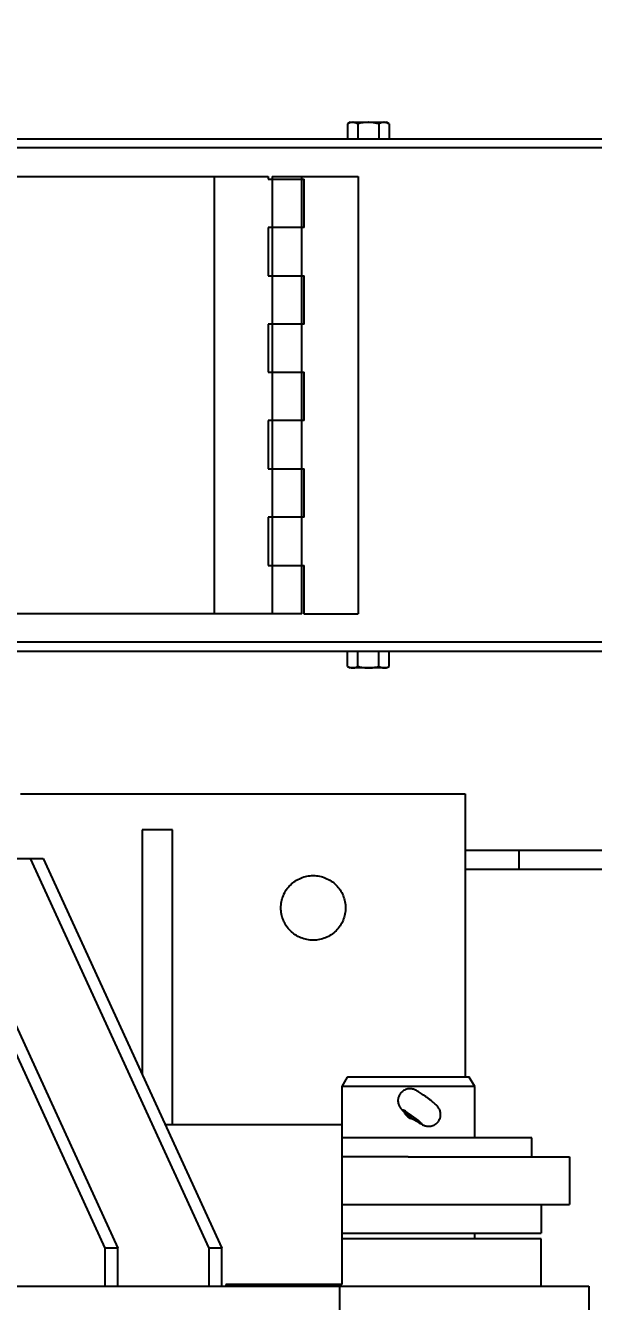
# Model space of a CAD drawing. Header units: millimetres. Extents: x 1293 to 41893, y 1011 to 26911.
# Drawn here: x 12136.1 to 12335.4, y 15099 to 15546.4 of the extents above; entities that cross this region are included whole.
import ezdxf

# ---------------------------------------------------------------- set-up
doc = ezdxf.new("R2010")
doc.units = ezdxf.units.MM
doc.header["$LTSCALE"] = 50
for name, color, linetype in [('CAPA_1', 7, 'Continuous'), ('MAQUINAS', 11, 'Continuous'), ('STRUC', 4, 'Continuous')]:
    doc.layers.add(name, color=color, linetype=linetype)
doc.styles.add('SLDTEXTSTYLE0', font='TXT', dxfattribs={"width": 0.75})
doc.dimstyles.new('SLDDIMSTYLE0', dxfattribs={"dimtxt": 100, "dimasz": 100, "dimexe": 0, "dimexo": 0.0625, "dimgap": 25, "dimtad": 2, "dimdec": 0, "dimlfac": 1.5, "dimrnd": 1e-09, "dimzin": 12, "dimdsep": 46, "dimtxsty": 'SLDTEXTSTYLE0', "dimsah": 1, "dimcen": 0.09, "dimadec": 0, "dimazin": 3, "dimtfac": 1, "dimtdec": 0, "dimtofl": 0, "dimtmove": 0, "dimatfit": 3, "dimfxl": 1, "dimfrac": 2, "dimtolj": 1, "dimtzin": 12, "dimarcsym": 0})

# ---------------------------------------------------------------- blocks, each defined once
blk = doc.blocks.new('_D_18')
at = {"layer": 'CAPA_1', "transparency": 16777216}
for p, q in [((6530.12, 15837.67), (6530.12, 16976.53)), ((16745.16, 15322.37), (16745.16, 16976.53)), ((6530.12, 16926.53), (16745.16, 16926.53))]:
    blk.add_line(p, q, dxfattribs=at)
for points in [[(6530.12, 16926.53), (6630.12, 16911.14), (6630.12, 16941.91)], [(16745.16, 16926.53), (16645.16, 16941.91), (16645.16, 16911.14)]]:
    blk.add_solid(points, dxfattribs=at)
at = {"layer": 'CAPA_1', "transparency": 16777216, "insert": (11452.92, 17055.44), "char_height": 100, "attachment_point": 1, "style": 'SLDTEXTSTYLE0'}
blk.add_mtext('15323', dxfattribs=at)

msp = doc.modelspace()

# ---------------------------------------------------------------- linework, layer by layer
at = {"color": 7, "linetype": 'Continuous', "lineweight": 25}
for p, q in [((12250.0386842, 15512.4869826), (12249.0565508, 15511.9199477)), ((12249.0565508, 15511.9199477), (12249.0565508, 15506.6653026)), ((12250.0386842, 15512.4869826), (12262.7391144, 15512.4869826)), ((12252.7227251, 15511.9199477), (12252.7227251, 15506.6653026)), ((12260.0550735, 15511.9199477), (12260.0550735, 15506.6653026)), ((12263.7212477, 15511.9199477), (12262.7391144, 15512.4869826)), ((12263.7212477, 15511.9199477), (12263.7212477, 15506.6653026)), ((11160.0054871, 15506.6653026), (13707.6721537, 15506.6653026)), ((13710.8471537, 15503.4903026), (11156.8304871, 15503.4903026)), ((11980.492727, 15493.4903026), (12221.2601176, 15493.4903026)), ((12202.3929552, 15340.1569693), (12202.3929552, 15493.4903026)), ((12221.2601176, 15493.4903026), (12221.2601176, 15492.5569693)), ((12222.6655014, 15493.4903026), (12222.6655014, 15340.1569693)), ((12222.6655014, 15493.4903026), (12252.8786007, 15493.4903026)), ((12233.0795014, 15340.1569693), (12233.0795014, 15493.4903026)), ((12252.8786007, 15493.4903026), (12252.8786007, 15340.1569693)), ((12221.2601176, 15492.5569693), (12233.9075108, 15492.5569693)), ((12233.722751, 15492.5569693), (12233.722751, 15475.623636)), ((12233.9075108, 15475.623636), (12233.9075108, 15492.5569693)), ((12221.2601176, 15475.623636), (12221.2601176, 15458.6903026)), ((12233.9075108, 15475.623636), (12221.2601176, 15475.623636)), ((12221.2601176, 15458.6903026), (12233.9075108, 15458.6903026)), ((12233.722751, 15458.6903026), (12233.722751, 15441.7569693)), ((12233.9075108, 15441.7569693), (12233.9075108, 15458.6903026)), ((12221.2601176, 15441.7569693), (12221.2601176, 15424.823636)), ((12233.9075108, 15441.7569693), (12221.2601176, 15441.7569693)), ((12221.2601176, 15424.823636), (12233.9075108, 15424.823636)), ((12233.722751, 15424.823636), (12233.722751, 15407.8903026)), ((12233.9075108, 15407.8903026), (12233.9075108, 15424.823636)), ((12221.2601176, 15407.8903026), (12221.2601176, 15390.9569693)), ((12233.9075108, 15407.8903026), (12221.2601176, 15407.8903026)), ((12221.2601176, 15390.9569693), (12233.9075108, 15390.9569693)), ((12233.722751, 15390.9569693), (12233.722751, 15374.023636)), ((12233.9075108, 15374.023636), (12233.9075108, 15390.9569693)), ((12221.2601176, 15374.023636), (12221.2601176, 15357.0903026)), ((12233.9075108, 15374.023636), (12221.2601176, 15374.023636)), ((12221.2601176, 15357.0903026), (12233.9075108, 15357.0903026)), ((12233.722751, 15357.0903026), (12233.722751, 15340.1569693)), ((12233.9075108, 15340.1569693), (12233.9075108, 15357.0903026)), ((12233.0795014, 15340.1569693), (11980.492727, 15340.1569693)), ((12233.722751, 15340.1569693), (12252.8786007, 15340.1569693)), ((13710.8471537, 15330.1569693), (11156.8304871, 15330.1569693)), ((13707.6721537, 15326.9819693), (11160.0054871, 15326.9819693)), ((12249.0565508, 15321.7273242), (12249.0565508, 15326.9819693)), ((12252.7227251, 15321.7273242), (12252.7227251, 15326.9819693)), ((12260.0550735, 15321.7273242), (12260.0550735, 15326.9819693)), ((12263.7212477, 15321.7273242), (12263.7212477, 15326.9819693)), ((12249.0565508, 15321.7273242), (12250.0386842, 15321.1602893)), ((12262.7391144, 15321.1602893), (12250.0386842, 15321.1602893)), ((12262.7391144, 15321.1602893), (12263.7212477, 15321.7273242))]:
    msp.add_line(p, q, dxfattribs=at)
for points, knots in [([(12250.8635055, 15512.4869826), (12250.6583871, 15512.472273), (12250.0464447, 15512.4283889), (12249.4518452, 15512.1229835), (12249.0565508, 15511.9199477)], [0, 0, 0, 0, 0.3351922062, 1, 1, 1, 1]), ([(12252.7227251, 15511.9199477), (12252.6084756, 15511.9841695), (12252.0202036, 15512.3148484), (12251.4085963, 15512.410172), (12250.9157705, 15512.4869826)], [0, 0, 0, 0, 0.1942119601, 1, 1, 1, 1]), ([(12256.3366343, 15512.4869826), (12255.7127337, 15512.4545873), (12254.4882456, 15512.3910072), (12253.3037144, 15512.0749618), (12252.7227251, 15511.9199477)], [0, 0, 0, 0, 0.5095195514, 1, 1, 1, 1]), ([(12260.0550735, 15511.9199477), (12259.6303996, 15512.0361049), (12258.4494215, 15512.3591271), (12257.2251767, 15512.4370685), (12256.4411643, 15512.4869826)], [0, 0, 0, 0, 0.3595950484, 1, 1, 1, 1]), ([(12261.8620281, 15512.4869826), (12261.6569098, 15512.472273), (12261.0449673, 15512.4283889), (12260.4503678, 15512.1229835), (12260.0550735, 15511.9199477)], [0, 0, 0, 0, 0.3351922062, 1, 1, 1, 1]), ([(12263.7212477, 15511.9199477), (12263.6069982, 15511.9841695), (12263.0187262, 15512.3148484), (12262.4071189, 15512.410172), (12261.9142931, 15512.4869826)], [0, 0, 0, 0, 0.1942119601, 1, 1, 1, 1]), ([(12249.0565508, 15321.7273242), (12249.1708003, 15321.6631024), (12249.7590723, 15321.3324235), (12250.3706796, 15321.2370999), (12250.8635055, 15321.1602893)], [0, 0, 0, 0, 0.1942119601, 1, 1, 1, 1]), ([(12250.9157705, 15321.1602893), (12251.1208888, 15321.1749989), (12251.7328312, 15321.2188831), (12252.3274307, 15321.5242884), (12252.7227251, 15321.7273242)], [0, 0, 0, 0, 0.3351922062, 1, 1, 1, 1]), ([(12252.7227251, 15321.7273242), (12253.1473989, 15321.6111671), (12254.3283771, 15321.2881449), (12255.5526218, 15321.2102034), (12256.3366343, 15321.1602893)], [0, 0, 0, 0, 0.3595950484, 1, 1, 1, 1]), ([(12256.4411643, 15321.1602893), (12257.0650649, 15321.1926846), (12258.2895529, 15321.2562647), (12259.4740841, 15321.5723101), (12260.0550735, 15321.7273242)], [0, 0, 0, 0, 0.5095195514, 1, 1, 1, 1]), ([(12260.0550735, 15321.7273242), (12260.1693229, 15321.6631024), (12260.7575949, 15321.3324235), (12261.3692022, 15321.2370999), (12261.8620281, 15321.1602893)], [0, 0, 0, 0, 0.1942119601, 1, 1, 1, 1]), ([(12261.9142931, 15321.1602893), (12262.1194114, 15321.1749989), (12262.7313538, 15321.2188831), (12263.3259533, 15321.5242884), (12263.7212477, 15321.7273242)], [0, 0, 0, 0, 0.3351922062, 1, 1, 1, 1])]:
    msp.add_open_spline(points, degree=3, knots=knots, dxfattribs=at)
at = {"layer": 'MAQUINAS', "linetype": 'Continuous', "lineweight": 25}
for p, q in [((12134.4058554, 15277.0425398), (12290.3934895, 15277.0425398)), ((12290.3934895, 15277.0425398), (12290.3934895, 15177.7092064)), ((12177.0601733, 15264.3758731), (12177.0601733, 15178.7242552)), ((12187.72684, 15264.3758731), (12177.0601733, 15264.3758731)), ((12187.72684, 15161.0425398), (12187.72684, 15264.3758731)), ((12101.3400649, 15254.3758731), (12163.9862396, 15117.7092064)), ((12105.9003334, 15254.3758731), (12168.5465081, 15117.7092064)), ((12125.2929785, 15254.3758731), (12142.382482, 15254.3758731)), ((12137.8222135, 15254.3758731), (12200.4683882, 15117.7092064)), ((12142.382482, 15254.3758731), (12205.0286568, 15117.7092064)), ((12248.9846742, 15177.7092064), (12247.0601733, 15174.3758731)), ((12293.72684, 15174.3758731), (12291.8023391, 15177.7092064)), ((12247.0601733, 15174.3758731), (12247.0601733, 15161.1592131)), ((12293.72684, 15156.3758731), (12293.72684, 15174.3758731)), ((12270.7664078, 15163.7086046), (12270.4577065, 15163.7086046)), ((12270.8282995, 15163.7305546), (12271.3415806, 15164.4360533)), ((12185.1652355, 15161.0425398), (12247.0601601, 15161.0425398)), ((12247.0601601, 15161.0425398), (12247.0601601, 15105.0425398)), ((12313.72684, 15149.7092064), (12313.72684, 15156.3758731)), ((12270.3935066, 15149.7092064), (12247.0601601, 15149.7092064)), ((12327.0601733, 15133.0425398), (12327.0601733, 15149.7092064)), ((12247.0601601, 15133.0425398), (12270.3935066, 15133.0425398)), ((12317.0601733, 15133.0425398), (12317.0601733, 15123.0425398)), ((12293.72684, 15121.0425398), (12293.72684, 15123.0425398)), ((12163.9862396, 15117.7092064), (12163.9862396, 15104.3758731)), ((12168.5465081, 15117.7092064), (12163.9862396, 15117.7092064)), ((12168.5465081, 15104.3758731), (12168.5465081, 15117.7092064)), ((12200.4683882, 15117.7092064), (12200.4683882, 15104.3758731)), ((12205.0286568, 15117.7092064), (12200.4683882, 15117.7092064)), ((12205.0286568, 15104.3758731), (12205.0286568, 15117.7092064)), ((12317.0601733, 15104.3758731), (12317.0601733, 15121.0425398)), ((12036.7494008, 15104.3758731), (12333.72684, 15104.3758731)), ((12247.0601601, 15105.0425398), (12206.3934934, 15105.0425398)), ((12206.3934934, 15105.0425398), (12206.3934934, 15104.3758731)), ((12214.5494952, 15104.3758731), (12214.5494952, 15105.0425398)), ((12223.72684, 15104.3758731), (12223.72684, 15105.0425398)), ((12246.3935066, 15093.7092064), (12246.3935066, 15104.3758731)), ((12333.72684, 15104.3758731), (12333.72684, 15093.7092064))]:
    msp.add_line(p, q, dxfattribs=at)
at = {"layer": 'MAQUINAS', "linetype": 'Continuous', "lineweight": 25, "flags": 128}
for points in [[(12273.6504259, 15162.1061852), (12274.2762027, 15161.7100123), (12274.7600777, 15161.4309158), (12275.0737055, 15161.2852451), (12275.1987142, 15161.2815335), (12275.1277808, 15161.4199984), (12274.8650604, 15161.6925286), (12274.4259431, 15162.0831595), (12273.8361523, 15162.569008), (12273.1302374, 15163.1216135), (12272.3495506, 15163.7086046), (12271.5398241, 15164.2955957), (12270.7484913, 15164.8482012), (12270.021908, 15165.3340498), (12269.402637, 15165.7246806), (12268.9269549, 15165.9972108), (12268.622727, 15166.1356757), (12268.5077746, 15166.1319641), (12268.5888318, 15165.9862934), (12268.8611501, 15165.707197), (12269.3087773, 15165.3110241)], [(12269.3087773, 15165.3110241), (12269.7231651, 15164.9533135), (12270.0774081, 15164.6345774), (12270.3674597, 15164.3584569), (12270.5900062, 15164.1281064), (12270.7425053, 15163.9461574), (12270.8232148, 15163.8146885), (12270.8312128, 15163.7352016), (12270.7664078, 15163.7086046)]]:
    msp.add_lwpolyline(points, dxfattribs=at)
at = {"layer": 'MAQUINAS', "linetype": 'Continuous', "lineweight": 25}
msp.add_arc((12266.3955397, 15152.4454383), 12.0815315, 53.094720206, 68.790388687, dxfattribs=at)
for points in [[(12237.0601562, 15248.3758731), (12236.3183974, 15248.3336937), (12234.8348798, 15248.2493349), (12232.6951196, 15247.575425), (12230.7231053, 15246.5280121), (12228.9946203, 15245.107699), (12227.5760893, 15243.3796915), (12226.5220257, 15241.4075493), (12225.8729365, 15239.2678234), (12225.653766, 15237.0425378), (12225.8729365, 15234.817264), (12226.5220257, 15232.6775031), (12227.5760893, 15230.705489), (12228.9946203, 15228.9770039), (12230.7231053, 15227.558473), (12232.6951196, 15226.5044093), (12234.8348798, 15225.8553202), (12237.0601562, 15225.6361496), (12239.2854325, 15225.8553202), (12241.4251927, 15226.5044093), (12243.397207, 15227.558473), (12245.125692, 15228.9770039), (12246.544223, 15230.705489), (12247.5982866, 15232.6775031), (12248.2473758, 15234.817264), (12248.4665463, 15237.0425378), (12248.2473758, 15239.2678234), (12247.5982866, 15241.4075493), (12246.544223, 15243.3796915), (12245.125692, 15245.107699), (12243.397207, 15246.5280121), (12241.4251927, 15247.575425), (12239.2854325, 15248.2493349), (12237.8019149, 15248.3336937), (12237.0601562, 15248.3758731)], [(12247.0601733, 15123.0425398), (12248.8621132, 15123.0425398), (12252.465993, 15123.0425398), (12258.2855334, 15123.0425398), (12264.2835805, 15123.0425398), (12270.3938506, 15123.0425398), (12276.5020569, 15123.0425398), (12282.5062953, 15123.0425398), (12288.3031343, 15123.0425398), (12293.7935685, 15123.0425398), (12298.8836317, 15123.0425398), (12303.4861447, 15123.0425398), (12307.5227282, 15123.0425398), (12310.9229177, 15123.0425398), (12313.6337538, 15123.0425398), (12315.5893761, 15123.0425398), (12316.8290129, 15123.0425398), (12316.9831198, 15123.0425398), (12317.0601733, 15123.0425398)], [(12317.0601733, 15121.0425398), (12316.9831198, 15121.0425398), (12316.8290129, 15121.0425398), (12315.5893761, 15121.0425398), (12313.6337538, 15121.0425398), (12310.9229177, 15121.0425398), (12307.5227282, 15121.0425398), (12303.4861447, 15121.0425398), (12298.8836317, 15121.0425398), (12293.7935685, 15121.0425398), (12288.3031343, 15121.0425398), (12282.5062953, 15121.0425398), (12276.5020569, 15121.0425398), (12270.3938506, 15121.0425398), (12264.2835805, 15121.0425398), (12258.2855334, 15121.0425398), (12252.465993, 15121.0425398), (12248.8621132, 15121.0425398), (12247.0601733, 15121.0425398)]]:
    msp.add_open_spline(points, degree=3, dxfattribs=at)
for points, knots in [([(12272.8940341, 15177.7092064), (12271.4931276, 15177.7092064), (12268.6913147, 15177.7092064), (12264.5282147, 15177.7092064), (12260.5976001, 15177.7092064), (12257.0408895, 15177.7092064), (12254.0004157, 15177.7092064), (12251.5800533, 15177.7092064), (12249.919042, 15177.7092064), (12249.0451363, 15177.7092064), (12249.0733761, 15177.7092064), (12249.0839258, 15177.7092064)], [0, 0, 0, 0, 0.1163282844, 0.2326565687, 0.3489848531, 0.4653131374, 0.5816414218, 0.6979697062, 0.8142979905, 0.9306262749, 1, 1, 1, 1]), ([(12291.7030875, 15177.7092064), (12291.7276662, 15177.7092064), (12291.8131376, 15177.7092064), (12291.0952355, 15177.7092064), (12289.593137, 15177.7092064), (12287.3023142, 15177.7092064), (12284.3757916, 15177.7092064), (12280.906446, 15177.7092064), (12277.0409646, 15177.7092064), (12274.2763443, 15177.7092064), (12272.8940341, 15177.7092064)], [0, 0, 0, 0, 0.0545189205, 0.1895876461, 0.3246563718, 0.4597250974, 0.5947938231, 0.7298625487, 0.8649312744, 1, 1, 1, 1]), ([(12273.1188136, 15174.3758731), (12271.5919757, 15174.3758731), (12268.5382998, 15174.3758731), (12264.0009669, 15174.3758731), (12259.7170181, 15174.3758731), (12255.8405847, 15174.3758731), (12252.5267941, 15174.3758731), (12249.8888584, 15174.3758731), (12248.0785341, 15174.3758731), (12247.1260705, 15174.3758731), (12247.1568488, 15174.3758731), (12247.1683469, 15174.3758731)], [0, 0, 0, 0, 0.1163282844, 0.2326565687, 0.3489848531, 0.4653131374, 0.5816414218, 0.6979697062, 0.8142979905, 0.9306262749, 1, 1, 1, 1]), ([(12280.9640924, 15162.1791357), (12281.1273067, 15162.436173), (12281.4435737, 15162.9342448), (12281.6934005, 15163.7557907), (12281.7820814, 15164.5428787), (12281.7288158, 15165.2734429), (12281.5690477, 15165.928282), (12281.3351457, 15166.4946991), (12281.0610839, 15166.966879), (12280.773662, 15167.3552497), (12280.4762756, 15167.6920834), (12280.0875193, 15168.0786953), (12279.5857671, 15168.5241153), (12278.9024724, 15169.0880504), (12278.1636255, 15169.6682925), (12277.3590541, 15170.2758288), (12276.5399819, 15170.8733038), (12275.7292051, 15171.4447901), (12274.9518602, 15171.9720964), (12274.2239366, 15172.4428372), (12273.5676847, 15172.837031), (12273.0282615, 15173.1256976), (12272.481286, 15173.3572265), (12271.9374949, 15173.52059), (12271.32567, 15173.6215917), (12270.6176517, 15173.6265181), (12269.8504534, 15173.4945919), (12269.0731516, 15173.1988349), (12268.3420573, 15172.732024), (12267.6954554, 15172.0935592), (12267.2040353, 15171.3266033), (12266.9023101, 15170.4991638), (12266.7825187, 15169.7011204), (12266.8091042, 15168.9573058), (12266.9494547, 15168.2855633), (12267.1708218, 15167.6999836), (12267.4391482, 15167.2085058), (12267.7254193, 15166.8043958), (12268.0174478, 15166.4624769), (12268.3737192, 15166.1008431), (12268.7054598, 15165.7935368), (12268.9936236, 15165.55279), (12269.0735167, 15165.4860432)], [0, 0, 0, 0, 0.0285080546, 0.055241235, 0.0798835834, 0.1027644646, 0.124002026, 0.1436045817, 0.1615252488, 0.1782753912, 0.1961174364, 0.2182399339, 0.2562278525, 0.2879531505, 0.3212054461, 0.3529857564, 0.3842957834, 0.4155809569, 0.4470981309, 0.4793414052, 0.5135259035, 0.5474289614, 0.56890282, 0.5865989181, 0.6068196649, 0.6293423029, 0.653830466, 0.6799988787, 0.7071737325, 0.7348361863, 0.7647973998, 0.7920246178, 0.8170627233, 0.8402947872, 0.8618686232, 0.8818142824, 0.9000788792, 0.9169529051, 0.934326486, 0.9550718092, 0.9875437111, 1, 1, 1, 1]), ([(12293.6186664, 15174.3758731), (12293.6454545, 15174.3758731), (12293.7386093, 15174.3758731), (12292.9561729, 15174.3758731), (12291.3190464, 15174.3758731), (12288.822295, 15174.3758731), (12285.632699, 15174.3758731), (12281.851484, 15174.3758731), (12277.6385236, 15174.3758731), (12274.6253836, 15174.3758731), (12273.1188136, 15174.3758731)], [0, 0, 0, 0, 0.0545189205, 0.1895876461, 0.3246563718, 0.4597250974, 0.5947938231, 0.7298625487, 0.8649312744, 1, 1, 1, 1]), ([(12269.0600003, 15165.4934136), (12269.1607684, 15165.407193), (12269.4176542, 15165.187393), (12269.7150754, 15164.920016), (12269.9223161, 15164.7192723), (12269.9451082, 15164.6945667), (12269.9550037, 15164.6838405)], [0, 0, 0, 0, 0.2034756459, 0.518715764, 0.7910443472, 1, 1, 1, 1]), ([(12272.4259611, 15162.8475557), (12272.0973281, 15162.8916804), (12271.2031391, 15163.011741), (12270.0228709, 15163.9313695), (12269.2033793, 15164.8565683), (12269.0907402, 15165.4420252), (12269.0849881, 15165.4719221)], [0, 0, 0, 0, 0.2205319278, 0.6000530086, 0.9795763171, 1, 1, 1, 1]), ([(12271.89092, 15163.1444057), (12271.8893392, 15163.1451375), (12271.8844484, 15163.1474015), (12272.0348011, 15163.0722124), (12272.3288926, 15162.9076976), (12272.8010972, 15162.6264954), (12273.3187305, 15162.3023431), (12273.6872227, 15162.0630098), (12273.8156938, 15161.9795687)], [0, 0, 0, 0, 0.0737538319, 0.228192173, 0.4152628314, 0.6324026382, 0.8718408673, 1, 1, 1, 1]), ([(12273.8063895, 15161.9882841), (12273.8827147, 15161.9376761), (12274.2178157, 15161.7154851), (12274.7584606, 15161.3848121), (12275.3175072, 15161.0679121), (12275.8371187, 15160.8239831), (12276.3276828, 15160.6442308), (12276.8973211, 15160.5076923), (12277.5579895, 15160.4463879), (12278.2997041, 15160.5020121), (12279.0786567, 15160.7087608), (12279.8394129, 15161.0874381), (12280.4869592, 15161.5872433), (12280.8173837, 15161.9971409), (12280.9640924, 15162.1791357)], [0, 0, 0, 0, 0.0342947121, 0.1505688011, 0.2812718903, 0.3561891461, 0.4212699253, 0.487131395, 0.5622120487, 0.6443800565, 0.733263787, 0.8269257201, 0.9231549116, 1, 1, 1, 1]), ([(12313.72684, 15156.3758731), (12313.6552903, 15156.3758731), (12313.512191, 15156.3758731), (12312.3610997, 15156.3758731), (12310.5451647, 15156.3758731), (12308.0279598, 15156.3758731), (12304.870641, 15156.3758731), (12301.1223846, 15156.3758731), (12296.8486237, 15156.3758731), (12292.1221321, 15156.3758731), (12287.0238876, 15156.3758731), (12281.6410496, 15156.3758731), (12276.0659056, 15156.3758731), (12270.3931779, 15156.3758731), (12264.7224226, 15156.3758731), (12259.1413617, 15156.3758731), (12253.7802189, 15156.3758731), (12249.71698, 15156.3758731), (12247.6104878, 15156.3758731), (12247.0601733, 15156.3758731)], [0, 0, 0, 0, 0.0611484954, 0.1222969907, 0.1834454861, 0.2445939815, 0.3057424768, 0.3668909722, 0.4280394676, 0.4891879629, 0.5503364583, 0.6114849537, 0.672633449, 0.7337819444, 0.7949304397, 0.8560789351, 0.9172274305, 0.9783759258, 1, 1, 1, 1]), ([(12270.3935066, 15149.7092064), (12272.3948232, 15149.7092064), (12276.3974562, 15149.7092064), (12282.3340694, 15149.7092064), (12288.1367649, 15149.7092064), (12293.7404636, 15149.7092064), (12299.0823173, 15149.7092064), (12304.1024177, 15149.7092064), (12308.7444539, 15149.7092064), (12312.9563958, 15149.7092064), (12316.690886, 15149.7092064), (12319.9064843, 15149.7092064), (12322.5654723, 15149.7092064), (12324.6442019, 15149.7092064), (12326.0963205, 15149.7092064), (12326.9394881, 15149.7092064), (12326.9910749, 15149.7092064), (12327.0144045, 15149.7092064)], [0, 0, 0, 0, 0.0674508191, 0.1349016382, 0.2023524573, 0.2698032764, 0.3372540955, 0.4047049146, 0.4721557338, 0.5396065529, 0.607057372, 0.6745081911, 0.7419590102, 0.8094098293, 0.8768606484, 0.9443114675, 1, 1, 1, 1]), ([(12270.3935066, 15133.0425398), (12272.3948232, 15133.0425398), (12276.3974562, 15133.0425398), (12282.3340694, 15133.0425398), (12288.1367649, 15133.0425398), (12293.7404636, 15133.0425398), (12299.0823173, 15133.0425398), (12304.1024177, 15133.0425398), (12308.7444539, 15133.0425398), (12312.9563958, 15133.0425398), (12316.690886, 15133.0425398), (12319.9064843, 15133.0425398), (12322.5654723, 15133.0425398), (12324.6442019, 15133.0425398), (12326.0963205, 15133.0425398), (12326.9394881, 15133.0425398), (12326.9910749, 15133.0425398), (12327.0144045, 15133.0425398)], [0, 0, 0, 0, 0.0674508191, 0.1349016382, 0.2023524573, 0.2698032764, 0.3372540955, 0.4047049146, 0.4721557338, 0.5396065529, 0.607057372, 0.6745081911, 0.7419590102, 0.8094098293, 0.8768606484, 0.9443114675, 1, 1, 1, 1])]:
    msp.add_open_spline(points, degree=3, knots=knots, dxfattribs=at)
at = {"layer": 'STRUC', "linetype": 'Continuous', "lineweight": 25}
for p, q in [((13067.7268228, 15257.1732064), (12290.3934895, 15257.1732064)), ((12309.1961497, 15257.1732064), (12309.1961497, 15250.5065398)), ((12506.2628163, 15250.5065398), (12290.3934895, 15250.5065398))]:
    msp.add_line(p, q, dxfattribs=at)

# ---------------------------------------------------------------- dimensions: what is measured, and where the dimension line sits
at = {"layer": 'CAPA_1'}
dim = msp.add_linear_dim(base=(16745.1618891, 16926.5285398), p1=(6530.1246702, 15774.167696), p2=(16745.1618891, 15258.8741626), dimstyle='SLDDIMSTYLE0', dxfattribs=at)
dim.commit()
dim.dimension.update_dxf_attribs({"geometry": '_D_18', "text_midpoint": (11637.6432797, 16926.5285398), "dimtype": 160})

doc.saveas('drawing.dxf')
